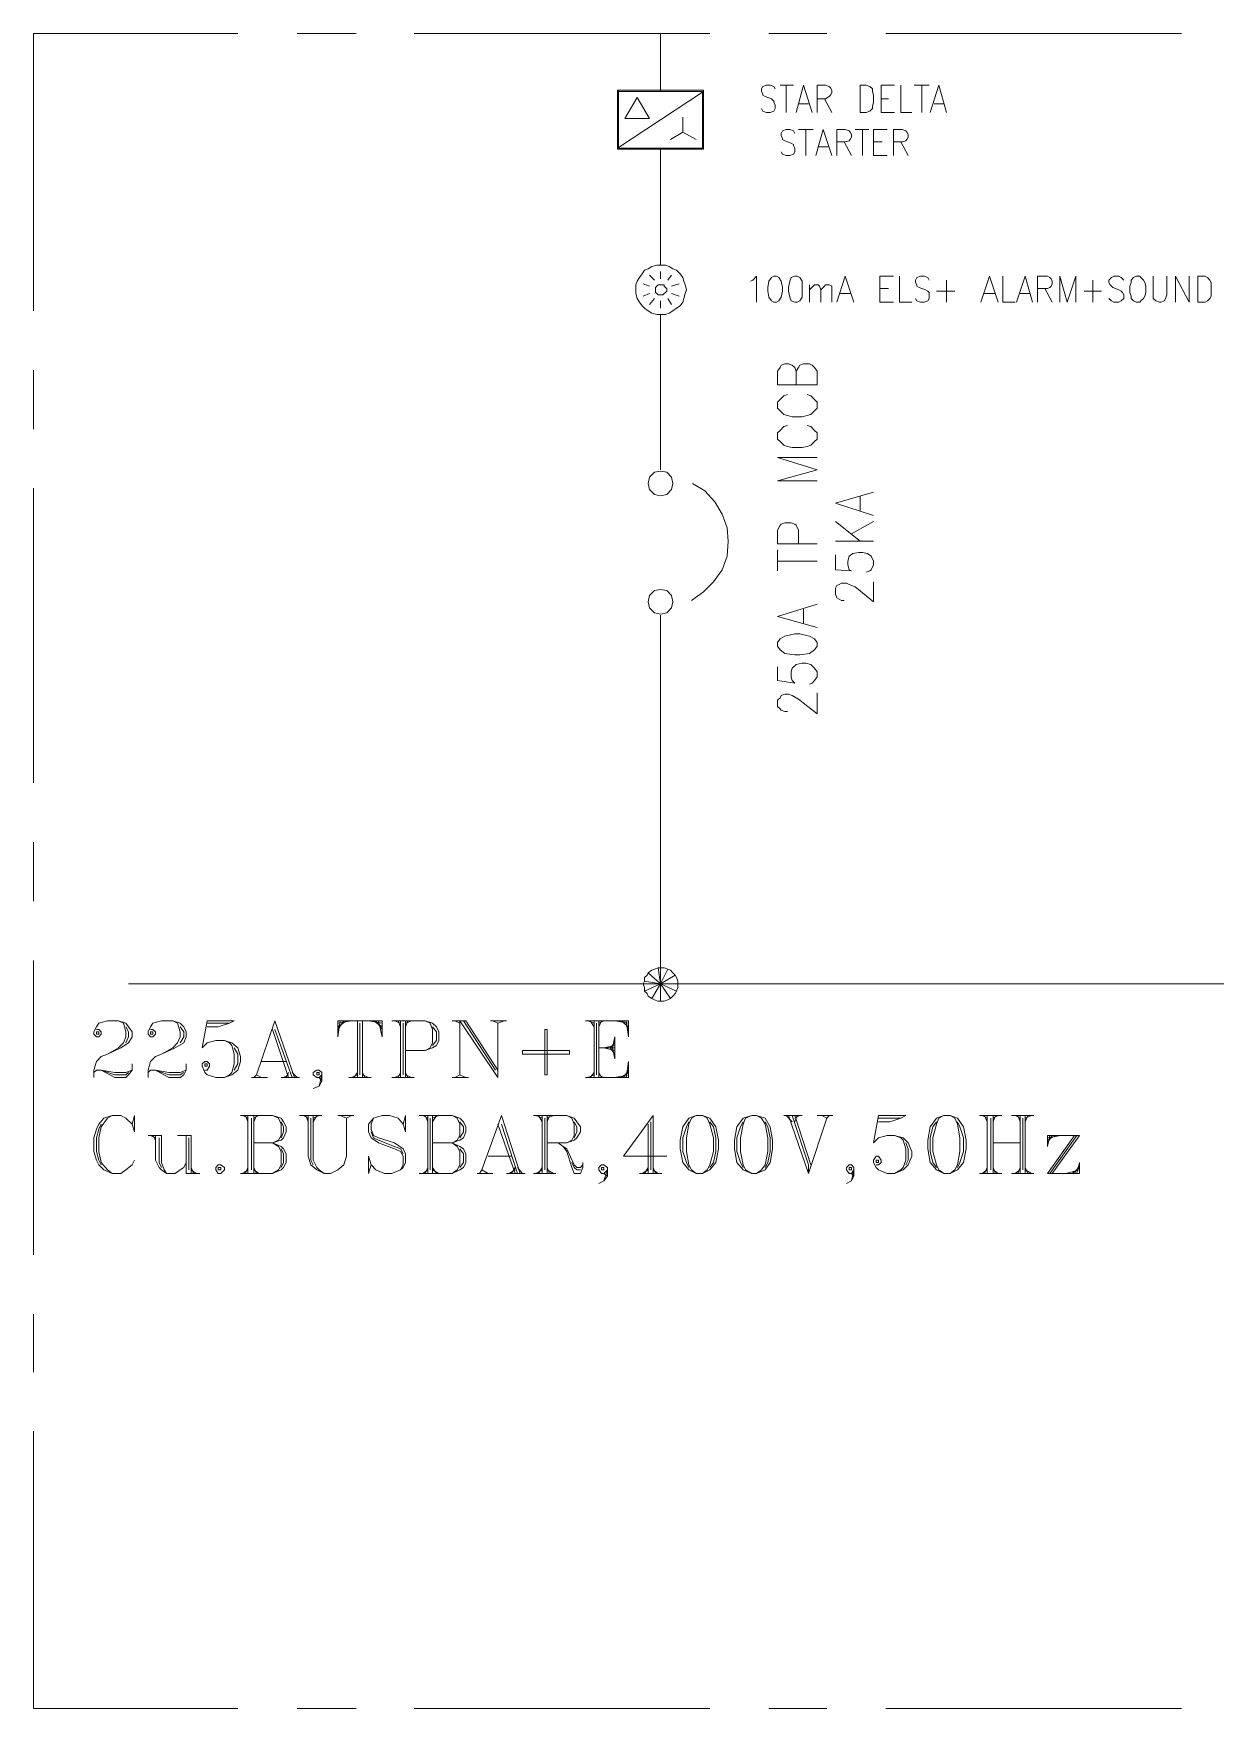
# Model space of a CAD drawing. Header units: inches. Extents: x 0.2 to 10.8, y 0.5 to 8.
# Drawn here: x 6.257 to 7.856, y 2.658 to 4.923 of the extents above; entities that cross this region are included whole.
import ezdxf

# ---------------------------------------------------------------- set-up
doc = ezdxf.new("R2010")
doc.units = ezdxf.units.IN
doc.header["$MEASUREMENT"] = 0
doc.layers.add('PDF_Geometry', color=7, linetype='Continuous')

msp = doc.modelspace()

# ---------------------------------------------------------------- linework, layer by layer
at = {"layer": 'PDF_Geometry', "lineweight": 13}
for points in [[(6.5333, 4.9233), (6.2567, 4.9233)], [(6.2567, 4.9233), (6.2567, 4.5483)], [(6.6933, 4.9233), (6.6133, 4.9233)], [(7.1717, 4.9233), (6.7717, 4.9233)], [(7.33, 4.9233), (7.2517, 4.9233)], [(7.81, 4.9233), (7.41, 4.9233)], [(7.26, 4.8483), (7.2583, 4.8517), (7.2533, 4.8533), (7.2483, 4.8533), (7.2433, 4.8517), (7.2417, 4.8483), (7.2417, 4.845), (7.2433, 4.8417), (7.2433, 4.84), (7.2467, 4.8383), (7.255, 4.835), (7.2583, 4.8317), (7.2583, 4.83), (7.26, 4.8267), (7.26, 4.8217), (7.2583, 4.8183), (7.2533, 4.8167), (7.2483, 4.8167), (7.2433, 4.8183), (7.2417, 4.8217)], [(7.2667, 4.8533), (7.285, 4.8533)], [(7.275, 4.8533), (7.275, 4.8167)], [(7.2883, 4.8167), (7.2983, 4.8533), (7.31, 4.8167)], [(7.3167, 4.8167), (7.3167, 4.8533), (7.3283, 4.8533), (7.3333, 4.8517), (7.335, 4.85), (7.3367, 4.8467), (7.3367, 4.8433), (7.335, 4.84), (7.3333, 4.8383), (7.3283, 4.835), (7.3167, 4.835)], [(7.375, 4.8167), (7.375, 4.8533), (7.3833, 4.8533), (7.3883, 4.8517), (7.3917, 4.8483), (7.3917, 4.845), (7.3933, 4.84), (7.3933, 4.83), (7.3917, 4.825), (7.3917, 4.8217), (7.3883, 4.8183), (7.3833, 4.8167), (7.375, 4.8167)], [(7.4033, 4.8167), (7.4033, 4.8533), (7.4217, 4.8533)], [(7.43, 4.8533), (7.43, 4.8167), (7.445, 4.8167)], [(7.4483, 4.8533), (7.4683, 4.8533)], [(7.4583, 4.8533), (7.4583, 4.8167)], [(7.47, 4.8167), (7.4817, 4.8533), (7.4917, 4.8167)], [(7.0467, 4.8467), (7.0483, 4.845), (7.1617, 4.845), (7.1617, 4.7683), (7.0483, 4.7683), (7.0483, 4.845), (7.0467, 4.8467), (7.0467, 4.7667), (7.1633, 4.7667), (7.1633, 4.8467), (7.0467, 4.8467)], [(7.1633, 4.845), (7.0467, 4.7683)], [(7.0733, 4.8367), (7.0567, 4.8083), (7.09, 4.8083), (7.0733, 4.8367)], [(7.2917, 4.8283), (7.305, 4.8283)], [(7.3267, 4.835), (7.3367, 4.8167)], [(7.4033, 4.835), (7.4133, 4.835)], [(7.475, 4.8283), (7.4883, 4.8283)], [(7.1183, 4.78), (7.135, 4.79), (7.135, 4.81)], [(7.4033, 4.8167), (7.4217, 4.8167)], [(7.135, 4.79), (7.1533, 4.78)], [(7.2867, 4.7883), (7.285, 4.7917), (7.28, 4.7933), (7.275, 4.7933), (7.27, 4.7917), (7.2683, 4.7883), (7.2683, 4.785), (7.27, 4.7817), (7.27, 4.78), (7.2733, 4.7783), (7.2817, 4.775), (7.285, 4.7733), (7.285, 4.7717), (7.2867, 4.7683), (7.2867, 4.7633), (7.285, 4.76), (7.28, 4.7583), (7.275, 4.7583), (7.27, 4.76), (7.2683, 4.7633)], [(7.2917, 4.7933), (7.3117, 4.7933)], [(7.3017, 4.7933), (7.3017, 4.7583)], [(7.315, 4.7583), (7.325, 4.7933), (7.3367, 4.7583)], [(7.3433, 4.7583), (7.3433, 4.7933), (7.355, 4.7933), (7.36, 4.7917), (7.3617, 4.79), (7.3633, 4.7867), (7.3633, 4.7833), (7.3617, 4.78), (7.36, 4.7783), (7.355, 4.7767), (7.3433, 4.7767)], [(7.3683, 4.7933), (7.3867, 4.7933)], [(7.3783, 4.7933), (7.3783, 4.7583)], [(7.3933, 4.7583), (7.3933, 4.7933), (7.4117, 4.7933)], [(7.42, 4.7583), (7.42, 4.7933), (7.4317, 4.7933), (7.4367, 4.7917), (7.4383, 4.79), (7.44, 4.7867), (7.44, 4.7833), (7.4383, 4.78), (7.4367, 4.7783), (7.4317, 4.7767), (7.42, 4.7767)], [(7.3183, 4.77), (7.3317, 4.77)], [(7.3533, 4.7767), (7.3633, 4.7583)], [(7.3933, 4.7767), (7.405, 4.7767)], [(7.3933, 4.7583), (7.4117, 4.7583)], [(7.43, 4.7767), (7.44, 4.7583)], [(7.14, 4.5767), (7.1383, 4.5833), (7.1367, 4.5883), (7.135, 4.5933), (7.1317, 4.5983), (7.1267, 4.6033), (7.1217, 4.605), (7.1167, 4.6083), (7.1117, 4.61), (7.105, 4.61), (7.1, 4.61), (7.0933, 4.6083), (7.0883, 4.605), (7.0833, 4.6033), (7.08, 4.5983), (7.0767, 4.5933), (7.0733, 4.5883), (7.0717, 4.5833), (7.0717, 4.5767), (7.0717, 4.5717), (7.0733, 4.565), (7.0767, 4.56), (7.08, 4.555), (7.0833, 4.5517), (7.0883, 4.5483), (7.0933, 4.545), (7.1, 4.5433), (7.105, 4.5433), (7.1117, 4.5433), (7.1167, 4.545), (7.1217, 4.5483), (7.1267, 4.5517), (7.1317, 4.555), (7.135, 4.56), (7.1367, 4.565), (7.1383, 4.5717), (7.14, 4.5767)], [(7.2267, 4.5883), (7.23, 4.59), (7.235, 4.595), (7.235, 4.56)], [(7.2583, 4.595), (7.255, 4.5933), (7.2517, 4.5883), (7.25, 4.58), (7.25, 4.575), (7.2517, 4.5667), (7.255, 4.5617), (7.2583, 4.56), (7.2617, 4.56), (7.265, 4.5617), (7.2683, 4.5667), (7.27, 4.575), (7.27, 4.58), (7.2683, 4.5883), (7.265, 4.5933), (7.2617, 4.595), (7.2583, 4.595)], [(7.2867, 4.595), (7.2817, 4.5933), (7.28, 4.5883), (7.2783, 4.58), (7.2783, 4.575), (7.28, 4.5667), (7.2817, 4.5617), (7.2867, 4.56), (7.29, 4.56), (7.2933, 4.5617), (7.2967, 4.5667), (7.2967, 4.575), (7.2967, 4.58), (7.2967, 4.5883), (7.2933, 4.5933), (7.29, 4.595), (7.2867, 4.595)], [(7.3067, 4.5833), (7.3067, 4.56)], [(7.3067, 4.5767), (7.3117, 4.5817), (7.3133, 4.5833), (7.3183, 4.5833), (7.32, 4.5817), (7.3217, 4.5767), (7.3217, 4.56)], [(7.3217, 4.5767), (7.3267, 4.5817), (7.3283, 4.5833), (7.3333, 4.5833), (7.3367, 4.5817), (7.3367, 4.5767), (7.3367, 4.56)], [(7.3433, 4.56), (7.355, 4.595), (7.3667, 4.56)], [(7.4017, 4.56), (7.4017, 4.595), (7.42, 4.595)], [(7.4017, 4.5783), (7.4133, 4.5783)], [(7.4283, 4.595), (7.4283, 4.56), (7.445, 4.56)], [(7.4683, 4.59), (7.4667, 4.5933), (7.4617, 4.595), (7.4567, 4.595), (7.4517, 4.5933), (7.45, 4.59), (7.45, 4.5867), (7.4517, 4.5833), (7.4517, 4.5817), (7.455, 4.58), (7.4633, 4.5767), (7.4667, 4.575), (7.4683, 4.5733), (7.4683, 4.57), (7.4683, 4.565), (7.4667, 4.5617), (7.4617, 4.56), (7.4567, 4.56), (7.4517, 4.5617), (7.45, 4.565)], [(7.4917, 4.59), (7.4917, 4.56)], [(7.5383, 4.56), (7.55, 4.595), (7.5617, 4.56)], [(7.5683, 4.595), (7.5683, 4.56), (7.585, 4.56)], [(7.5867, 4.56), (7.5983, 4.595), (7.6083, 4.56)], [(7.615, 4.56), (7.615, 4.595), (7.6283, 4.595), (7.6317, 4.5933), (7.6333, 4.5917), (7.635, 4.5883), (7.635, 4.585), (7.6333, 4.5817), (7.6317, 4.58), (7.6283, 4.5783), (7.615, 4.5783)], [(7.625, 4.5783), (7.635, 4.56)], [(7.645, 4.56), (7.645, 4.595), (7.655, 4.56), (7.6667, 4.595), (7.6667, 4.56)], [(7.69, 4.59), (7.69, 4.56)], [(7.7317, 4.59), (7.7283, 4.5933), (7.725, 4.595), (7.7183, 4.595), (7.715, 4.5933), (7.7117, 4.59), (7.7117, 4.5867), (7.7133, 4.5833), (7.715, 4.5817), (7.7167, 4.58), (7.725, 4.5767), (7.7283, 4.575), (7.73, 4.5733), (7.7317, 4.57), (7.7317, 4.565), (7.7283, 4.5617), (7.725, 4.56), (7.7183, 4.56), (7.715, 4.5617), (7.7117, 4.565)], [(7.7483, 4.595), (7.745, 4.5933), (7.7417, 4.59), (7.7417, 4.5867), (7.74, 4.5817), (7.74, 4.5733), (7.7417, 4.5683), (7.7417, 4.565), (7.745, 4.5617), (7.7483, 4.56), (7.7533, 4.56), (7.755, 4.5617), (7.7583, 4.565), (7.76, 4.5683), (7.7617, 4.5733), (7.7617, 4.5817), (7.76, 4.5867), (7.7583, 4.59), (7.755, 4.5933), (7.7533, 4.595), (7.7483, 4.595)], [(7.7717, 4.595), (7.7717, 4.57), (7.7717, 4.565), (7.775, 4.5617), (7.78, 4.56), (7.7817, 4.56), (7.7867, 4.5617), (7.7883, 4.565), (7.79, 4.57), (7.79, 4.595)], [(7.8017, 4.56), (7.8017, 4.595), (7.82, 4.56), (7.82, 4.595)], [(7.8317, 4.56), (7.8317, 4.595), (7.8417, 4.595), (7.845, 4.5933), (7.8483, 4.59), (7.85, 4.5867), (7.85, 4.5817), (7.85, 4.5733), (7.85, 4.5683), (7.8483, 4.565), (7.845, 4.5617), (7.8417, 4.56), (7.8317, 4.56)], [(7.3483, 4.5717), (7.3617, 4.5717)], [(7.4017, 4.56), (7.42, 4.56)], [(7.4783, 4.575), (7.5033, 4.575)], [(7.5433, 4.5717), (7.5567, 4.5717)], [(7.5917, 4.5717), (7.605, 4.5717)], [(7.6783, 4.575), (7.7017, 4.575)], [(6.2567, 4.4683), (6.2567, 4.3883)], [(7.2883, 4.4667), (7.2917, 4.4717), (7.2933, 4.475), (7.2983, 4.4767), (7.3067, 4.4767), (7.31, 4.475), (7.3133, 4.4717), (7.3167, 4.4667), (7.3167, 4.4483), (7.2633, 4.4483), (7.2633, 4.4667), (7.2667, 4.4717), (7.2683, 4.475), (7.2733, 4.4767), (7.2783, 4.4767), (7.2833, 4.475), (7.2867, 4.4717), (7.2883, 4.4667), (7.2883, 4.4483)], [(7.2767, 4.435), (7.2717, 4.4333), (7.2667, 4.4283), (7.2633, 4.425), (7.2633, 4.4167), (7.2667, 4.4133), (7.2717, 4.4083), (7.2767, 4.4067), (7.2833, 4.405), (7.2967, 4.405), (7.3033, 4.4067), (7.3083, 4.4083), (7.3133, 4.4133), (7.3167, 4.4167), (7.3167, 4.425), (7.3133, 4.4283), (7.3083, 4.4333), (7.3033, 4.435)], [(7.2767, 4.3933), (7.2717, 4.3917), (7.2667, 4.3867), (7.2633, 4.3833), (7.2633, 4.375), (7.2667, 4.3717), (7.2717, 4.3667), (7.2767, 4.365), (7.2833, 4.3633), (7.2967, 4.3633), (7.3033, 4.365), (7.3083, 4.3667), (7.3133, 4.3717), (7.3167, 4.375), (7.3167, 4.3833), (7.3133, 4.3867), (7.3083, 4.3917), (7.3033, 4.3933)], [(7.3167, 4.3183), (7.2633, 4.3183), (7.3167, 4.3333), (7.2633, 4.35), (7.3167, 4.35)], [(7.1217, 4.315), (7.12, 4.3233), (7.1133, 4.33), (7.105, 4.3317), (7.0967, 4.33), (7.09, 4.3233), (7.0883, 4.315), (7.09, 4.3067), (7.0967, 4.3), (7.105, 4.2983), (7.1133, 4.3), (7.12, 4.3067), (7.1217, 4.315)], [(6.2567, 4.3083), (6.2567, 3.91)], [(7.1467, 4.1567), (7.1633, 4.1683), (7.1767, 4.1817), (7.1883, 4.1983), (7.195, 4.2167), (7.1967, 4.2367), (7.195, 4.255), (7.1883, 4.2733), (7.1783, 4.29), (7.165, 4.305), (7.1483, 4.315)], [(7.3933, 4.2717), (7.3417, 4.2883), (7.3933, 4.3033)], [(7.375, 4.2783), (7.375, 4.2983)], [(7.3167, 4.2333), (7.2633, 4.2333), (7.2633, 4.2517), (7.2667, 4.2583), (7.2683, 4.26), (7.2733, 4.2617), (7.2817, 4.2617), (7.2867, 4.26), (7.2883, 4.2583), (7.2917, 4.2517), (7.2917, 4.2333)], [(7.3417, 4.2633), (7.375, 4.2367)], [(7.3633, 4.2467), (7.3933, 4.2633)], [(7.3417, 4.2367), (7.3933, 4.2367)], [(7.2633, 4.1967), (7.2633, 4.225)], [(7.3417, 4.2183), (7.3417, 4.1983), (7.3633, 4.1967), (7.36, 4.1983), (7.3583, 4.205), (7.3583, 4.21), (7.36, 4.2167), (7.365, 4.22), (7.3733, 4.2217), (7.3783, 4.2217), (7.385, 4.22), (7.39, 4.2167), (7.3933, 4.21), (7.3933, 4.205), (7.39, 4.1983), (7.3883, 4.1967), (7.3833, 4.195)], [(7.2633, 4.21), (7.3167, 4.21)], [(7.1217, 4.155), (7.12, 4.1633), (7.1133, 4.17), (7.105, 4.1717), (7.0967, 4.17), (7.09, 4.1633), (7.0883, 4.155), (7.09, 4.1467), (7.0967, 4.14), (7.105, 4.1383), (7.1133, 4.14), (7.12, 4.1467), (7.1217, 4.155)], [(7.3533, 4.1567), (7.35, 4.1567), (7.3467, 4.1583), (7.3433, 4.16), (7.3417, 4.165), (7.3417, 4.1733), (7.3433, 4.1767), (7.3467, 4.1783), (7.35, 4.18), (7.3567, 4.18), (7.36, 4.1783), (7.3683, 4.175), (7.3933, 4.155), (7.3933, 4.1817)], [(7.3167, 4.12), (7.2633, 4.135), (7.3167, 4.1517)], [(7.2983, 4.125), (7.2983, 4.145)], [(7.2633, 4.095), (7.2667, 4.09), (7.2733, 4.085), (7.2867, 4.0833), (7.2933, 4.0833), (7.3067, 4.085), (7.3133, 4.09), (7.3167, 4.095), (7.3167, 4.1), (7.3133, 4.105), (7.3067, 4.1083), (7.2933, 4.1117), (7.2867, 4.1117), (7.2733, 4.1083), (7.2667, 4.105), (7.2633, 4.1), (7.2633, 4.095)], [(7.2633, 4.0667), (7.2633, 4.0483), (7.2867, 4.045), (7.2833, 4.0483), (7.2817, 4.0533), (7.2817, 4.06), (7.2833, 4.065), (7.2883, 4.07), (7.2967, 4.0717), (7.3017, 4.0717), (7.3083, 4.07), (7.3133, 4.065), (7.3167, 4.06), (7.3167, 4.0533), (7.3133, 4.0483), (7.31, 4.045), (7.3067, 4.0433)], [(7.2767, 4.0067), (7.2733, 4.0067), (7.2683, 4.0083), (7.2667, 4.01), (7.2633, 4.0133), (7.2633, 4.0217), (7.2667, 4.025), (7.2683, 4.0283), (7.2733, 4.03), (7.2783, 4.03), (7.2833, 4.0283), (7.2917, 4.0233), (7.3167, 4.0033), (7.3167, 4.0317)], [(6.2567, 3.83), (6.2567, 3.75)], [(6.2567, 3.67), (6.2567, 3.2717)], [(7.0883, 3.6533), (7.0867, 3.65), (7.0833, 3.6467), (7.0833, 3.6417), (7.105, 3.6383), (7.0883, 3.6533)], [(7.1017, 3.66), (7.0967, 3.6583), (7.0933, 3.6567), (7.0883, 3.6533), (7.105, 3.6383), (7.1017, 3.66)], [(7.115, 3.6583), (7.11, 3.66), (7.105, 3.66), (7.1017, 3.66), (7.105, 3.6383), (7.115, 3.6583)], [(7.125, 3.65), (7.1217, 3.6533), (7.1183, 3.6567), (7.115, 3.6583), (7.105, 3.6383), (7.125, 3.65)], [(7.1283, 3.6383), (7.1283, 3.6417), (7.1267, 3.6467), (7.125, 3.65), (7.105, 3.6383), (7.1283, 3.6383)], [(6.385, 3.6383), (9.4733, 3.6383)], [(7.0833, 3.6417), (7.0817, 3.6383), (7.0833, 3.6333), (7.0833, 3.6283), (7.105, 3.6383), (7.0833, 3.6417)], [(7.0833, 3.6283), (7.0867, 3.625), (7.0883, 3.6217), (7.0933, 3.6183), (7.105, 3.6383), (7.0833, 3.6283)], [(7.0933, 3.6183), (7.0967, 3.6167), (7.1017, 3.615), (7.105, 3.615), (7.105, 3.6383), (7.0933, 3.6183)], [(7.105, 3.615), (7.11, 3.615), (7.115, 3.6167), (7.1183, 3.6183), (7.105, 3.6383), (7.105, 3.615)], [(7.1183, 3.6183), (7.1217, 3.6217), (7.125, 3.625), (7.1267, 3.6283), (7.105, 3.6383), (7.1183, 3.6183)], [(7.1267, 3.6283), (7.1283, 3.6333), (7.1283, 3.6383), (7.105, 3.6383), (7.1267, 3.6283)], [(6.3417, 3.5767), (6.345, 3.5767), (6.3483, 3.5733), (6.3483, 3.57), (6.345, 3.5667), (6.3417, 3.5667), (6.3383, 3.57), (6.3383, 3.5733), (6.3417, 3.58), (6.345, 3.585), (6.3567, 3.5883), (6.3717, 3.5883), (6.3817, 3.585), (6.385, 3.58), (6.39, 3.5733), (6.39, 3.5667), (6.385, 3.5583), (6.375, 3.5517), (6.3567, 3.5433), (6.3483, 3.54), (6.3417, 3.5333), (6.3383, 3.5217), (6.3383, 3.5117)], [(6.3717, 3.5883), (6.3783, 3.585), (6.3817, 3.5733), (6.3817, 3.5667), (6.3783, 3.5583), (6.3717, 3.5517), (6.3567, 3.5433)], [(6.3817, 3.58), (6.385, 3.5733), (6.385, 3.5667), (6.3817, 3.5583)], [(6.415, 3.5767), (6.4183, 3.5767), (6.4217, 3.5733), (6.4217, 3.57), (6.4183, 3.5667), (6.415, 3.5667), (6.4117, 3.57), (6.4117, 3.5733), (6.415, 3.58), (6.4183, 3.585), (6.43, 3.5883), (6.445, 3.5883), (6.455, 3.585), (6.46, 3.58), (6.4633, 3.5733), (6.4633, 3.5667), (6.46, 3.5583), (6.4483, 3.5517), (6.43, 3.5433), (6.4217, 3.54), (6.415, 3.5333), (6.4117, 3.5217), (6.4117, 3.5117)], [(6.445, 3.5883), (6.4517, 3.585), (6.455, 3.5733), (6.455, 3.5667), (6.4517, 3.5583), (6.445, 3.5517), (6.43, 3.5433)], [(6.455, 3.58), (6.46, 3.5733), (6.46, 3.5667), (6.455, 3.5583)], [(6.4917, 3.5883), (6.485, 3.5517), (6.4917, 3.5583), (6.5033, 3.5617), (6.515, 3.5617), (6.525, 3.5583), (6.5333, 3.5517), (6.5367, 3.54), (6.5367, 3.5333), (6.5333, 3.5217), (6.525, 3.515), (6.515, 3.5117), (6.5033, 3.5117), (6.4917, 3.515), (6.4883, 3.5183), (6.485, 3.5267), (6.485, 3.53), (6.4883, 3.5333), (6.4917, 3.5333), (6.495, 3.53), (6.495, 3.5267), (6.4917, 3.5217), (6.4883, 3.5217)], [(6.4917, 3.5883), (6.5283, 3.5883)], [(6.4917, 3.58), (6.5067, 3.58), (6.5217, 3.585), (6.5283, 3.5883)], [(6.4917, 3.585), (6.5217, 3.585)], [(6.5833, 3.5883), (6.5583, 3.515)], [(6.5833, 3.5883), (6.61, 3.5117)], [(6.6683, 3.5883), (6.6683, 3.5667)], [(6.7283, 3.5667), (6.7283, 3.5883), (6.6683, 3.5883)], [(6.6717, 3.5883), (6.6683, 3.5667)], [(6.6767, 3.5883), (6.6683, 3.5767)], [(6.68, 3.5883), (6.6683, 3.58)], [(6.6867, 3.5883), (6.6683, 3.585)], [(6.695, 3.5883), (6.695, 3.5117)], [(6.6983, 3.585), (6.6983, 3.515)], [(6.7017, 3.5883), (6.7017, 3.5117)], [(6.71, 3.5883), (6.7283, 3.585)], [(6.7167, 3.5883), (6.7283, 3.58)], [(6.72, 3.5883), (6.7283, 3.5767)], [(6.7233, 3.5883), (6.7283, 3.5667)], [(6.7417, 3.5883), (6.7867, 3.5883), (6.7967, 3.585), (6.8017, 3.58), (6.805, 3.5733), (6.805, 3.5617), (6.8017, 3.555), (6.7967, 3.5517), (6.7867, 3.5483), (6.76, 3.5483)], [(6.745, 3.5883), (6.7533, 3.585)], [(6.75, 3.5883), (6.7533, 3.58)], [(6.7533, 3.5883), (6.7533, 3.5117)], [(6.7567, 3.585), (6.7567, 3.515)], [(6.76, 3.5883), (6.76, 3.5117)], [(6.7633, 3.5883), (6.76, 3.58)], [(6.7683, 3.5883), (6.76, 3.585)], [(6.7867, 3.5883), (6.7933, 3.585), (6.7967, 3.5767), (6.7967, 3.5583), (6.7933, 3.5517), (6.7867, 3.5483)], [(6.7967, 3.58), (6.8017, 3.5733), (6.8017, 3.5617), (6.7967, 3.555)], [(6.8233, 3.5883), (6.8417, 3.5883)], [(6.8267, 3.5883), (6.8333, 3.585)], [(6.8333, 3.515), (6.8333, 3.5883), (6.885, 3.5117)], [(6.8383, 3.5883), (6.8817, 3.5217)], [(6.8417, 3.5883), (6.885, 3.5217)], [(6.875, 3.5883), (6.8967, 3.5883)], [(6.8783, 3.5883), (6.885, 3.585), (6.8933, 3.5883)], [(6.885, 3.585), (6.885, 3.5117)], [(7.0033, 3.5883), (7.0617, 3.5883), (7.0617, 3.5667)], [(7.0067, 3.5883), (7.015, 3.585)], [(7.01, 3.5883), (7.015, 3.58)], [(7.015, 3.5883), (7.015, 3.5117)], [(7.0183, 3.585), (7.0183, 3.515)], [(7.0217, 3.5883), (7.0217, 3.5117)], [(7.025, 3.5883), (7.0217, 3.58)], [(7.0283, 3.5883), (7.0217, 3.585)], [(7.0433, 3.5883), (7.0617, 3.585)], [(7.0517, 3.5883), (7.0617, 3.58)], [(7.055, 3.5883), (7.0617, 3.5767)], [(7.0583, 3.5883), (7.0617, 3.5667)], [(6.3417, 3.5733), (6.3417, 3.57), (6.345, 3.57), (6.345, 3.5733), (6.3417, 3.5733)], [(6.415, 3.5733), (6.415, 3.57), (6.4183, 3.57), (6.4183, 3.5733), (6.415, 3.5733)], [(6.515, 3.5617), (6.5217, 3.5583), (6.525, 3.555), (6.5283, 3.5433), (6.5283, 3.53), (6.525, 3.5183), (6.5217, 3.515), (6.515, 3.5117)], [(6.58, 3.5767), (6.6017, 3.5117)], [(6.5833, 3.5767), (6.6067, 3.5117)], [(6.9517, 3.515), (6.9517, 3.5767), (6.9483, 3.5767), (6.9483, 3.515), (6.9517, 3.515)], [(7.0433, 3.5583), (7.0367, 3.5517), (7.0433, 3.5433)], [(7.0433, 3.5667), (7.04, 3.5517), (7.0433, 3.5367)], [(7.0433, 3.5667), (7.0433, 3.5367)], [(6.5283, 3.5517), (6.5333, 3.5433), (6.5333, 3.53), (6.5283, 3.5217)], [(6.9817, 3.5433), (6.9183, 3.5433), (6.9183, 3.5483), (6.9817, 3.5483), (6.9817, 3.5433)], [(7.0217, 3.5517), (7.0433, 3.5517)], [(7.0433, 3.555), (7.0283, 3.5517), (7.0433, 3.5483)], [(6.3383, 3.5183), (6.3417, 3.5217), (6.3483, 3.5217), (6.3667, 3.5183), (6.3817, 3.5183), (6.39, 3.5217)], [(6.39, 3.53), (6.39, 3.5217), (6.385, 3.515), (6.3817, 3.5117), (6.3667, 3.5117), (6.3483, 3.5217), (6.3667, 3.515), (6.3817, 3.515), (6.385, 3.5183)], [(6.4117, 3.5183), (6.415, 3.5217), (6.4217, 3.5217), (6.44, 3.5183), (6.455, 3.5183), (6.4633, 3.5217)], [(6.4633, 3.53), (6.4633, 3.5217), (6.46, 3.515), (6.455, 3.5117), (6.44, 3.5117), (6.4217, 3.5217), (6.44, 3.515), (6.455, 3.515), (6.46, 3.5183)], [(6.4883, 3.53), (6.4883, 3.5267), (6.4917, 3.5267), (6.4917, 3.53), (6.4883, 3.53)], [(6.5517, 3.5117), (6.5733, 3.5117)], [(6.555, 3.5117), (6.5583, 3.515), (6.565, 3.5117)], [(6.565, 3.5333), (6.5983, 3.5333)], [(6.5917, 3.5117), (6.6167, 3.5117)], [(6.6017, 3.515), (6.595, 3.5117)], [(6.6017, 3.5183), (6.5983, 3.5117)], [(6.6067, 3.5183), (6.6133, 3.5117)], [(6.6467, 3.515), (6.6433, 3.5117), (6.64, 3.5117), (6.635, 3.515), (6.635, 3.5183), (6.64, 3.5217), (6.6433, 3.5217), (6.6467, 3.5183), (6.6467, 3.5067), (6.6433, 3.5), (6.635, 3.4967)], [(6.64, 3.5183), (6.64, 3.515), (6.6433, 3.515), (6.6433, 3.5183), (6.64, 3.5183)], [(6.6467, 3.515), (6.6433, 3.5)], [(6.6433, 3.5117), (6.6467, 3.5067)], [(6.6833, 3.5117), (6.7133, 3.5117)], [(6.695, 3.515), (6.6867, 3.5117)], [(6.695, 3.5183), (6.69, 3.5117)], [(6.7017, 3.5183), (6.705, 3.5117)], [(6.7017, 3.515), (6.71, 3.5117)], [(6.7417, 3.5117), (6.7717, 3.5117)], [(6.7533, 3.515), (6.745, 3.5117)], [(6.7533, 3.5183), (6.75, 3.5117)], [(6.76, 3.5183), (6.7633, 3.5117)], [(6.76, 3.515), (6.7683, 3.5117)], [(6.8233, 3.5117), (6.845, 3.5117)], [(6.8267, 3.5117), (6.8333, 3.515), (6.8417, 3.5117)], [(7.0033, 3.5117), (7.0617, 3.5117), (7.0617, 3.5333)], [(7.015, 3.515), (7.0067, 3.5117)], [(7.015, 3.5183), (7.01, 3.5117)], [(7.0217, 3.5183), (7.025, 3.5117)], [(7.0217, 3.515), (7.0283, 3.5117)], [(7.0433, 3.5117), (7.0617, 3.515)], [(7.0517, 3.5117), (7.0617, 3.5183)], [(7.055, 3.5117), (7.0617, 3.5217)], [(7.0583, 3.5117), (7.0617, 3.5333)], [(6.39, 3.4483), (6.3933, 3.46), (6.3933, 3.4383), (6.39, 3.4483), (6.3817, 3.4567), (6.375, 3.46), (6.3633, 3.46), (6.3517, 3.4567), (6.345, 3.4483), (6.3417, 3.4417), (6.3383, 3.43), (6.3383, 3.4117), (6.3417, 3.4), (6.345, 3.3933), (6.3517, 3.3867), (6.3633, 3.3817), (6.375, 3.3817), (6.3817, 3.3867), (6.39, 3.3933), (6.3933, 3.4)], [(6.3483, 3.4483), (6.345, 3.4417), (6.3417, 3.43), (6.3417, 3.4117), (6.345, 3.4), (6.3483, 3.3933)], [(6.3633, 3.46), (6.3567, 3.4567), (6.3483, 3.445), (6.345, 3.43), (6.345, 3.4117), (6.3483, 3.3967), (6.3567, 3.3867), (6.3633, 3.3817)], [(6.5367, 3.46), (6.58, 3.46), (6.5917, 3.4567), (6.595, 3.4517), (6.5983, 3.445), (6.5983, 3.4383), (6.595, 3.43), (6.5917, 3.4267), (6.58, 3.4233)], [(6.54, 3.46), (6.5467, 3.4567)], [(6.5433, 3.46), (6.5467, 3.4517)], [(6.5467, 3.46), (6.5467, 3.3817)], [(6.5517, 3.4567), (6.5517, 3.3867)], [(6.555, 3.46), (6.555, 3.3817)], [(6.58, 3.46), (6.5883, 3.4567), (6.5917, 3.4483), (6.5917, 3.4333), (6.5883, 3.4267), (6.58, 3.4233), (6.555, 3.4233)], [(6.5583, 3.46), (6.555, 3.4517)], [(6.5617, 3.46), (6.555, 3.4567)], [(6.5917, 3.4517), (6.595, 3.445), (6.595, 3.4383), (6.5917, 3.43)], [(6.6167, 3.46), (6.6467, 3.46)], [(6.6217, 3.46), (6.6283, 3.4567)], [(6.625, 3.46), (6.6283, 3.4517)], [(6.6283, 3.46), (6.6283, 3.405), (6.6317, 3.3933), (6.64, 3.3867), (6.65, 3.3817), (6.6583, 3.3817), (6.6683, 3.3867), (6.6767, 3.3933), (6.68, 3.405), (6.68, 3.4567)], [(6.6317, 3.4567), (6.6317, 3.4), (6.635, 3.3933)], [(6.635, 3.46), (6.635, 3.4), (6.64, 3.39), (6.6433, 3.3867), (6.65, 3.3817)], [(6.64, 3.46), (6.635, 3.4517)], [(6.6433, 3.46), (6.635, 3.4567)], [(6.6683, 3.46), (6.69, 3.46)], [(6.6717, 3.46), (6.68, 3.4567), (6.6867, 3.46)], [(6.7567, 3.4483), (6.76, 3.46), (6.76, 3.4383), (6.7567, 3.4483), (6.75, 3.4567), (6.7383, 3.46), (6.7283, 3.46), (6.7167, 3.4567), (6.71, 3.4483), (6.71, 3.4383), (6.7133, 3.43), (6.7233, 3.4233), (6.745, 3.415), (6.7533, 3.4117), (6.7567, 3.405), (6.7567, 3.3933), (6.7533, 3.3867)], [(6.7167, 3.4567), (6.7133, 3.4483), (6.7133, 3.4417), (6.7167, 3.4333), (6.7233, 3.43), (6.745, 3.4233), (6.7567, 3.415), (6.76, 3.4083), (6.76, 3.3967), (6.7567, 3.39), (6.7533, 3.3867), (6.7417, 3.3817), (6.7317, 3.3817), (6.72, 3.3867), (6.7133, 3.3933), (6.71, 3.405), (6.71, 3.3817), (6.7133, 3.3933)], [(6.7783, 3.46), (6.8233, 3.46), (6.8333, 3.4567), (6.8383, 3.4517), (6.8417, 3.445), (6.8417, 3.4383), (6.8383, 3.43), (6.8333, 3.4267), (6.8233, 3.4233)], [(6.7833, 3.46), (6.79, 3.4567)], [(6.7867, 3.46), (6.79, 3.4517)], [(6.79, 3.46), (6.79, 3.3817)], [(6.7933, 3.4567), (6.7933, 3.3867)], [(6.7967, 3.46), (6.7967, 3.3817)], [(6.8233, 3.46), (6.83, 3.4567), (6.8333, 3.4483), (6.8333, 3.4333), (6.83, 3.4267), (6.8233, 3.4233), (6.7967, 3.4233)], [(6.8017, 3.46), (6.7967, 3.4517)], [(6.805, 3.46), (6.7967, 3.4567)], [(6.8333, 3.4517), (6.8383, 3.445), (6.8383, 3.4383), (6.8333, 3.43)], [(6.89, 3.46), (6.8633, 3.3867)], [(6.885, 3.4483), (6.9083, 3.3817)], [(6.89, 3.46), (6.915, 3.3817)], [(6.89, 3.4483), (6.9117, 3.3817)], [(6.9333, 3.46), (6.9783, 3.46), (6.9883, 3.4567), (6.9917, 3.4517), (6.9967, 3.445), (6.9967, 3.4383), (6.9917, 3.43), (6.9883, 3.4267), (6.9783, 3.4233), (6.9517, 3.4233)], [(6.9367, 3.46), (6.945, 3.4567)], [(6.94, 3.46), (6.945, 3.4517)], [(6.945, 3.46), (6.945, 3.3817)], [(6.9483, 3.4567), (6.9483, 3.3867)], [(6.9517, 3.46), (6.9517, 3.3817)], [(6.955, 3.46), (6.9517, 3.4517)], [(6.96, 3.46), (6.9517, 3.4567)], [(6.9783, 3.46), (6.985, 3.4567), (6.9883, 3.4483), (6.9883, 3.4333), (6.985, 3.4267), (6.9783, 3.4233)], [(6.9883, 3.4517), (6.9917, 3.445), (6.9917, 3.4383), (6.9883, 3.43)], [(7.095, 3.3817), (7.095, 3.46), (7.055, 3.405), (7.1133, 3.405)], [(7.0883, 3.4483), (7.0883, 3.3817)], [(7.0917, 3.4517), (7.0917, 3.3867)], [(7.1533, 3.46), (7.1433, 3.4567), (7.135, 3.445), (7.1317, 3.4267), (7.1317, 3.415), (7.135, 3.3967), (7.1433, 3.3867), (7.1533, 3.3817), (7.1617, 3.3817), (7.1717, 3.3867), (7.18, 3.3967), (7.1833, 3.415), (7.1833, 3.4267), (7.18, 3.445), (7.1717, 3.4567), (7.1617, 3.46), (7.1533, 3.46)], [(7.1433, 3.4517), (7.14, 3.445), (7.135, 3.43), (7.135, 3.4117), (7.14, 3.3967), (7.1433, 3.39)], [(7.1533, 3.46), (7.1467, 3.4567), (7.1433, 3.4483), (7.14, 3.43), (7.14, 3.4117), (7.1433, 3.3933), (7.1467, 3.3867), (7.1533, 3.3817)], [(7.1617, 3.3817), (7.1683, 3.3867), (7.1717, 3.3933), (7.1767, 3.4117), (7.1767, 3.43), (7.1717, 3.4483), (7.1683, 3.4567), (7.1617, 3.46)], [(7.1717, 3.39), (7.1767, 3.3967), (7.18, 3.4117), (7.18, 3.43), (7.1767, 3.445), (7.1717, 3.4517)], [(7.2283, 3.46), (7.2167, 3.4567), (7.2083, 3.445), (7.205, 3.4267), (7.205, 3.415), (7.2083, 3.3967), (7.2167, 3.3867), (7.2283, 3.3817), (7.235, 3.3817), (7.2467, 3.3867), (7.2533, 3.3967), (7.2567, 3.415), (7.2567, 3.4267), (7.2533, 3.445), (7.2467, 3.4567), (7.235, 3.46), (7.2283, 3.46)], [(7.2167, 3.4517), (7.2133, 3.445), (7.2083, 3.43), (7.2083, 3.4117), (7.2133, 3.3967), (7.2167, 3.39)], [(7.2283, 3.46), (7.22, 3.4567), (7.2167, 3.4483), (7.2133, 3.43), (7.2133, 3.4117), (7.2167, 3.3933), (7.22, 3.3867), (7.2283, 3.3817)], [(7.235, 3.3817), (7.2417, 3.3867), (7.2467, 3.3933), (7.25, 3.4117), (7.25, 3.43), (7.2467, 3.4483), (7.2417, 3.4567), (7.235, 3.46)], [(7.2467, 3.39), (7.25, 3.3967), (7.2533, 3.4117), (7.2533, 3.43), (7.25, 3.445), (7.2467, 3.4517)], [(7.2717, 3.46), (7.2967, 3.46)], [(7.275, 3.46), (7.2833, 3.4517)], [(7.2783, 3.46), (7.305, 3.3817), (7.305, 3.3933), (7.2833, 3.46)], [(7.2867, 3.46), (7.3083, 3.3933)], [(7.29, 3.46), (7.2867, 3.4517)], [(7.2933, 3.46), (7.2867, 3.4567)], [(7.33, 3.4567), (7.305, 3.3817)], [(7.3167, 3.46), (7.3383, 3.46)], [(7.3233, 3.46), (7.33, 3.4567), (7.3333, 3.46)], [(7.4, 3.46), (7.3933, 3.4233), (7.4, 3.43), (7.4117, 3.4333), (7.4217, 3.4333), (7.4333, 3.43), (7.44, 3.4233), (7.445, 3.4117), (7.445, 3.405), (7.44, 3.3933), (7.4333, 3.3867), (7.4217, 3.3817), (7.4117, 3.3817), (7.4, 3.3867), (7.3967, 3.39), (7.3933, 3.3967), (7.3933, 3.4), (7.3967, 3.405), (7.4, 3.405), (7.4033, 3.4), (7.4033, 3.3967), (7.4, 3.3933), (7.3967, 3.3933)], [(7.4, 3.46), (7.4367, 3.46)], [(7.4, 3.4517), (7.415, 3.4517), (7.43, 3.4567), (7.4367, 3.46)], [(7.4, 3.4567), (7.43, 3.4567)], [(7.4883, 3.46), (7.4783, 3.4567), (7.47, 3.445), (7.4667, 3.4267), (7.4667, 3.415), (7.47, 3.3967), (7.4783, 3.3867), (7.4883, 3.3817), (7.4967, 3.3817), (7.5067, 3.3867), (7.515, 3.3967), (7.5183, 3.415), (7.5183, 3.4267), (7.515, 3.445), (7.5067, 3.4567), (7.4967, 3.46), (7.4883, 3.46)], [(7.4783, 3.4517), (7.4733, 3.445), (7.47, 3.43), (7.47, 3.4117), (7.4733, 3.3967), (7.4783, 3.39)], [(7.4883, 3.46), (7.4817, 3.4567), (7.4783, 3.4483), (7.4733, 3.43), (7.4733, 3.4117), (7.4783, 3.3933), (7.4817, 3.3867), (7.4883, 3.3817)], [(7.4967, 3.3817), (7.5033, 3.3867), (7.5067, 3.3933), (7.51, 3.4117), (7.51, 3.43), (7.5067, 3.4483), (7.5033, 3.4567), (7.4967, 3.46)], [(7.5067, 3.39), (7.51, 3.3967), (7.515, 3.4117), (7.515, 3.43), (7.51, 3.445), (7.5067, 3.4517)], [(7.5367, 3.46), (7.5667, 3.46)], [(7.54, 3.46), (7.5467, 3.4567)], [(7.5433, 3.46), (7.5467, 3.4517)], [(7.5467, 3.46), (7.5467, 3.3817)], [(7.5517, 3.4567), (7.5517, 3.3867)], [(7.555, 3.46), (7.555, 3.3817)], [(7.5583, 3.46), (7.555, 3.4517)], [(7.5617, 3.46), (7.555, 3.4567)], [(7.58, 3.46), (7.61, 3.46)], [(7.585, 3.46), (7.5917, 3.4567)], [(7.5883, 3.46), (7.5917, 3.4517)], [(7.5917, 3.46), (7.5917, 3.3817)], [(7.595, 3.4567), (7.595, 3.3867)], [(7.5983, 3.46), (7.5983, 3.3817)], [(7.6017, 3.46), (7.5983, 3.4517)], [(7.6067, 3.46), (7.5983, 3.4567)], [(6.4117, 3.4333), (6.43, 3.4333), (6.43, 3.3967), (6.4333, 3.3867), (6.4367, 3.3817)], [(6.415, 3.4333), (6.4217, 3.43)], [(6.4183, 3.4333), (6.4217, 3.4267)], [(6.4217, 3.4333), (6.4217, 3.4), (6.4267, 3.39), (6.43, 3.3867), (6.4367, 3.3817), (6.4483, 3.3817), (6.455, 3.3867), (6.46, 3.39), (6.4633, 3.3967)], [(6.4267, 3.43), (6.4267, 3.3967), (6.43, 3.39)], [(6.4517, 3.4333), (6.47, 3.4333), (6.47, 3.3817)], [(6.4633, 3.4333), (6.4633, 3.3817), (6.4817, 3.3817)], [(6.4667, 3.43), (6.4667, 3.3867)], [(6.58, 3.4233), (6.5917, 3.4183), (6.595, 3.415), (6.5983, 3.4083), (6.5983, 3.3967), (6.595, 3.39), (6.5917, 3.3867), (6.58, 3.3817), (6.5367, 3.3817)], [(6.58, 3.4233), (6.5883, 3.4183), (6.5917, 3.4117), (6.5917, 3.3933), (6.5883, 3.3867), (6.58, 3.3817)], [(6.7133, 3.4383), (6.7167, 3.43), (6.7233, 3.4267), (6.745, 3.4183), (6.7533, 3.415), (6.7567, 3.4083)], [(6.8233, 3.4233), (6.8333, 3.4183), (6.8383, 3.415), (6.8417, 3.4083), (6.8417, 3.3967), (6.8383, 3.39), (6.8333, 3.3867), (6.8233, 3.3817), (6.7783, 3.3817)], [(6.8233, 3.4233), (6.83, 3.4183), (6.8333, 3.4117), (6.8333, 3.3933), (6.83, 3.3867), (6.8233, 3.3817)], [(6.9667, 3.4233), (6.9733, 3.4183), (6.9783, 3.4117), (6.985, 3.39), (6.9883, 3.3817), (6.9967, 3.3817), (7, 3.39), (7, 3.3967)], [(7.4217, 3.4333), (7.43, 3.43), (7.4333, 3.4267), (7.4367, 3.415), (7.4367, 3.4), (7.4333, 3.39), (7.43, 3.3867), (7.4217, 3.3817)], [(7.4367, 3.4233), (7.44, 3.415), (7.44, 3.4), (7.4367, 3.3933)], [(7.555, 3.4233), (7.5917, 3.4233)], [(7.665, 3.4333), (7.6283, 3.3817)], [(7.635, 3.3817), (7.6717, 3.4333), (7.6283, 3.4333), (7.6283, 3.4183)], [(7.6317, 3.4333), (7.6283, 3.4183)], [(7.635, 3.4333), (7.6283, 3.4233)], [(7.64, 3.4333), (7.6283, 3.4267)], [(7.6467, 3.4333), (7.6283, 3.43)], [(7.6683, 3.4333), (7.6317, 3.3817)], [(6.5917, 3.415), (6.595, 3.4083), (6.595, 3.3967), (6.5917, 3.39)], [(6.8333, 3.415), (6.8383, 3.4083), (6.8383, 3.3967), (6.8333, 3.39)], [(6.8717, 3.405), (6.9033, 3.405)], [(6.9733, 3.4183), (6.9783, 3.415), (6.9883, 3.3933), (6.9917, 3.39), (6.9967, 3.39), (7, 3.3933)], [(7.3967, 3.4), (7.3967, 3.3967), (7.4, 3.3967), (7.4, 3.4), (7.3967, 3.4)], [(6.47, 3.39), (6.4733, 3.3817)], [(6.47, 3.3867), (6.4767, 3.3817)], [(6.5067, 3.3933), (6.5033, 3.39), (6.5033, 3.3867), (6.5067, 3.3817), (6.51, 3.3817), (6.515, 3.3867), (6.515, 3.39), (6.51, 3.3933), (6.5067, 3.3933)], [(6.5067, 3.39), (6.5067, 3.3867), (6.51, 3.3867), (6.51, 3.39), (6.5067, 3.39)], [(6.5467, 3.3867), (6.54, 3.3817)], [(6.5467, 3.39), (6.5433, 3.3817)], [(6.555, 3.39), (6.5583, 3.3817)], [(6.555, 3.3867), (6.5617, 3.3817)], [(6.79, 3.3867), (6.7833, 3.3817)], [(6.79, 3.39), (6.7867, 3.3817)], [(6.7967, 3.39), (6.8017, 3.3817)], [(6.7967, 3.3867), (6.805, 3.3817)], [(6.8567, 3.3817), (6.8783, 3.3817)], [(6.86, 3.3817), (6.8633, 3.3867), (6.8717, 3.3817)], [(6.8967, 3.3817), (6.9217, 3.3817)], [(6.9083, 3.3867), (6.9, 3.3817)], [(6.9083, 3.39), (6.9033, 3.3817)], [(6.9117, 3.39), (6.9183, 3.3817)], [(6.9333, 3.3817), (6.9633, 3.3817)], [(6.945, 3.3867), (6.9367, 3.3817)], [(6.945, 3.39), (6.94, 3.3817)], [(6.9517, 3.39), (6.955, 3.3817)], [(6.9517, 3.3867), (6.96, 3.3817)], [(6.985, 3.3967), (6.9883, 3.39), (6.9917, 3.3867), (6.9967, 3.3867)], [(7.0333, 3.3867), (7.0283, 3.3817), (7.025, 3.3817), (7.0217, 3.3867), (7.0217, 3.39), (7.025, 3.3933), (7.0283, 3.3933), (7.0333, 3.39), (7.0333, 3.3783), (7.0283, 3.3717), (7.0217, 3.3683)], [(7.025, 3.39), (7.025, 3.3867), (7.0283, 3.3867), (7.0283, 3.39), (7.025, 3.39)], [(7.0333, 3.3867), (7.0283, 3.3717)], [(7.0283, 3.3817), (7.0333, 3.3783)], [(7.0767, 3.3817), (7.1067, 3.3817)], [(7.0883, 3.3867), (7.08, 3.3817)], [(7.0883, 3.39), (7.0833, 3.3817)], [(7.095, 3.39), (7.0983, 3.3817)], [(7.095, 3.3867), (7.1017, 3.3817)], [(7.3667, 3.3867), (7.3633, 3.3817), (7.36, 3.3817), (7.3567, 3.3867), (7.3567, 3.39), (7.36, 3.3933), (7.3633, 3.3933), (7.3667, 3.39), (7.3667, 3.3783), (7.3633, 3.3717), (7.3567, 3.3683)], [(7.36, 3.39), (7.36, 3.3867), (7.3633, 3.3867), (7.3633, 3.39), (7.36, 3.39)], [(7.3667, 3.3867), (7.3633, 3.3717)], [(7.3633, 3.3817), (7.3667, 3.3783)], [(7.5367, 3.3817), (7.5667, 3.3817)], [(7.5467, 3.3867), (7.54, 3.3817)], [(7.5467, 3.39), (7.5433, 3.3817)], [(7.555, 3.39), (7.5583, 3.3817)], [(7.555, 3.3867), (7.5617, 3.3817)], [(7.58, 3.3817), (7.61, 3.3817)], [(7.5917, 3.3867), (7.585, 3.3817)], [(7.5917, 3.39), (7.5883, 3.3817)], [(7.5983, 3.39), (7.6017, 3.3817)], [(7.5983, 3.3867), (7.6067, 3.3817)], [(7.6283, 3.3817), (7.6717, 3.3817), (7.6717, 3.3967)], [(7.6533, 3.3817), (7.6717, 3.3867)], [(7.6617, 3.3817), (7.6717, 3.39)], [(7.665, 3.3817), (7.6717, 3.3933)], [(7.6683, 3.3817), (7.6717, 3.3967)], [(6.2567, 3.1917), (6.2567, 3.1133)], [(6.2567, 3.0333), (6.2567, 2.6583)], [(6.2567, 2.6583), (6.5333, 2.6583)], [(6.6133, 2.6583), (6.6933, 2.6583)], [(6.7717, 2.6583), (7.1717, 2.6583)], [(7.2517, 2.6583), (7.33, 2.6583)], [(7.41, 2.6583), (7.81, 2.6583)]]:
    msp.add_lwpolyline(points, dxfattribs=at)
at = {"layer": 'PDF_Geometry', "lineweight": 9}
for points in [[(7.105, 4.9233), (7.105, 4.845)], [(7.105, 4.7683), (7.105, 4.61)], [(7.105, 4.5917), (7.105, 4.6017)], [(7.09, 4.5817), (7.0817, 4.585)], [(7.0967, 4.59), (7.09, 4.5967)], [(7.1133, 4.5767), (7.1133, 4.5783), (7.1117, 4.58), (7.11, 4.5817), (7.11, 4.5833), (7.1083, 4.5833), (7.1067, 4.5833), (7.105, 4.5833), (7.1033, 4.5833), (7.1017, 4.5833), (7.1, 4.5817), (7.0983, 4.58), (7.0983, 4.5783), (7.0983, 4.5767), (7.0983, 4.575), (7.0983, 4.5733), (7.1, 4.5717), (7.1017, 4.57), (7.1033, 4.57), (7.105, 4.57), (7.1067, 4.57), (7.1083, 4.57), (7.11, 4.5717), (7.1117, 4.5733), (7.1133, 4.575), (7.1133, 4.5767)], [(7.115, 4.59), (7.12, 4.5967)], [(7.12, 4.5817), (7.13, 4.585)], [(7.09, 4.5717), (7.0817, 4.5683)], [(7.0967, 4.565), (7.09, 4.5567)], [(7.105, 4.5617), (7.105, 4.5517)], [(7.115, 4.565), (7.12, 4.5567)], [(7.12, 4.5717), (7.13, 4.5683)], [(7.105, 4.5433), (7.105, 4.3333)], [(7.105, 4.1367), (7.105, 3.6383)]]:
    msp.add_lwpolyline(points, dxfattribs=at)

doc.saveas('drawing.dxf')
